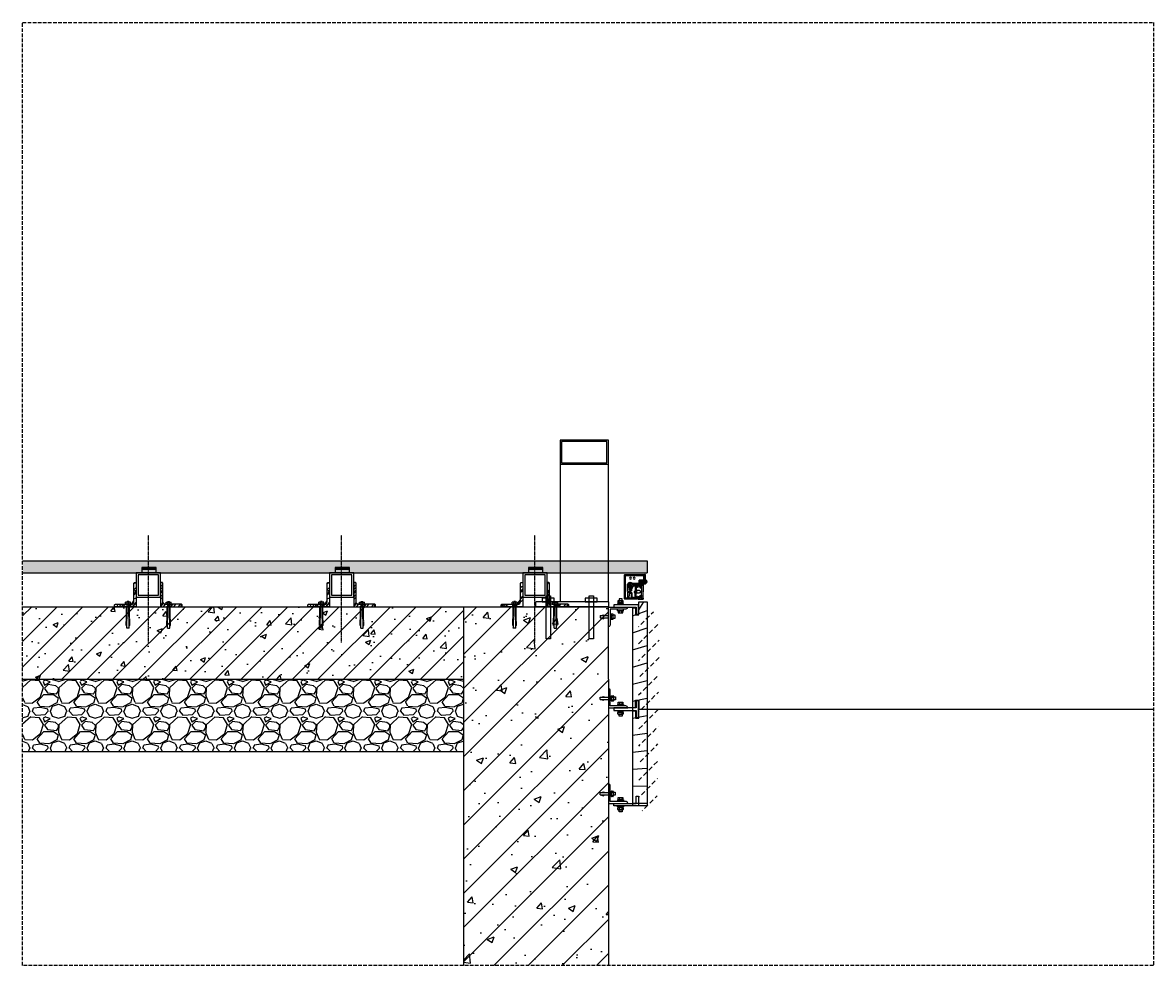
# Model space of a CAD drawing. Extents: x -1831 to 48883, y -18226 to 10907.
# Drawn here: x 2561 to 4901, y -10767 to -8815 of the extents above; entities that cross this region are included whole.
import ezdxf

# ---------------------------------------------------------------- set-up
doc = ezdxf.new("R2010")
doc.units = 0
doc.header["$LTSCALE"] = 10
doc.header["$MEASUREMENT"] = 0
for name, pattern in [('ACAD_ISO04W100', [30, 24, -3, 0, -3]), ('DASH', [0.35, 0.25, -0.1]), ('DOTE', [2.42, 2, -0.2, 0.02, -0.2])]:
    doc.linetypes.add(name, pattern=pattern)
for name, color, linetype in [('0-1', 1, 'Continuous'), ('0-4', 4, 'Continuous'), ('0-5-中线', 5, 'DOTE'), ('0-8', 8, 'Continuous'), ('00-设施', 6, 'Continuous'), ('con', 2, 'Continuous'), ('HJ(XT)-配景(其它)', 8, 'Continuous'), ('灯具', 7, 'Continuous')]:
    doc.layers.add(name, color=color, linetype=linetype)
doc.layers.add('电缆', color=7, linetype='Continuous', lineweight=25)
doc.styles.add('dim_font', font='ISOCP', dxfattribs={"width": 0.8, "bigfont": 'HZTXT'})
pattern_1 = [(45, (-194495436.194, 130472845.021), (-10.7763073453, 10.7763073453), []), (45, (-194495432.602, 130472845.021), (-10.7763073453, 10.7763073453), []), (45, (-194495429.01, 130472845.021), (-10.7763073453, 10.7763073453), []), (45, (-194495425.418, 130472845.021), (-10.7763073453, 10.7763073453), [])]

# ---------------------------------------------------------------- blocks, each defined once
blk = doc.blocks.new('A$C0A9333B6')
at = {"layer": 'HJ(XT)-配景(其它)', "color": 1, "linetype": 'DASH'}
for p, q in [((-4.5, 3), (-10.5, 3)), ((-10.5, 3), (-10.5, -13)), ((-4.5, 3), (-4.5, -13)), ((-4.4, 4.6), (-4.4, -14.4)), ((-4, 4.6), (-4.4, 4.6)), ((-4, -14.4), (-4, 4.6)), ((64.2, 0.9), (34.2, 0)), ((64.2, 0.9), (64.2, -1.1)), ((34.2, -2), (-12.5, -2)), ((-12.5, -2), (-12.5, -8)), ((34.2, -8), (-12.5, -8)), ((-4.5, -13), (-10.5, -13)), ((-4.4, -14.4), (-4, -14.4)), ((34.2, 0), (2.5, 0)), ((2.5, 0), (2.5, -10)), ((34, -10), (2.5, -10)), ((64.2, -11), (34.2, -10)), ((73.1, -0.9), (34.4, -2)), ((73.1, -9.2), (34.4, -8)), ((64.2, -9), (64.2, -11)), ((73.1, -0.9), (73.1, -9.2))]:
    blk.add_line(p, q, dxfattribs=at)
for points in [[(-12.4, -1.9), (-11.7, -8.2, 10.803562)], [(-11.7, -1.9), (-11, -8.2, 10.803562)], [(-10.9, -1.8), (-10.5, -5.9, 10.803562)]]:
    blk.add_lwpolyline(points, format="xyb", dxfattribs=at)
at = {"layer": 'HJ(XT)-配景(其它)', "color": 1, "style": 'dim_font', "width": 0.8, "flags": 9}
for tag in ['YSIZE', 'XSIZE']:
    blk.add_attdef(tag, (-4.5, -5.7), '', height=0.5, rotation=270, dxfattribs=at)
blk = doc.blocks.new('ls')
for p, q in [((-2.8, 0), (-2.8, -1.2)), ((2.8, 0), (-2.8, 0)), ((1.5, 6.5), (-1.5, 6)), ((1.5, 6.4), (-1.5, 5.9)), ((-1.1, 6.2), (-1.5, 6)), ((-1.5, 6), (-1.5, 5.9)), ((-1.5, 5.9), (-1.1, 5.7)), ((1.5, 5.5), (-1.5, 5)), ((1.5, 5.4), (-1.5, 5)), ((-1.1, 5.2), (-1.5, 5)), ((-1.5, 5), (-1.1, 4.7)), ((-1.5, 5), (-1.5, 5)), ((1.5, 4.5), (-1.5, 4.1)), ((1.5, 4.5), (-1.5, 4)), ((-1.1, 4.3), (-1.5, 4.1)), ((-1.5, 4.1), (-1.5, 4)), ((-1.5, 4), (-1.1, 3.8)), ((1.5, 3.6), (-1.5, 3.1)), ((1.5, 3.5), (-1.5, 3)), ((-1.1, 3.3), (-1.5, 3.1)), ((-1.5, 3.1), (-1.5, 3)), ((-1.5, 3), (-1.1, 2.8)), ((1.5, 2.6), (-1.5, 2.1)), ((1.5, 2.5), (-1.5, 2)), ((-1.1, 2.3), (-1.5, 2.1)), ((-1.5, 2.1), (-1.5, 2)), ((-1.5, 2), (-1.1, 1.8)), ((1.5, 1.6), (-1.5, 1.1)), ((1.5, 1.6), (-1.5, 1.1)), ((-1.1, 1.4), (-1.5, 1.1)), ((-1.5, 1.1), (-1.1, 0.8)), ((-1.5, 1.1), (-1.5, 1.1)), ((1.2, 7.4), (-1.4, 6.9)), ((1.2, 7.4), (-1.4, 7)), ((-0.8, 7.2), (-1.4, 7)), ((-1.4, 7), (-1.4, 6.9)), ((-1.4, 6.9), (-1, 6.7)), ((1.1, 6.7), (-1.1, 6.2)), ((-1, 6.7), (-1.1, 6.2)), ((-1.1, 5.7), (1.1, 6.2)), ((1.1, 5.7), (-1.1, 5.2)), ((-1.1, 5.7), (-1.1, 5.2)), ((-1.1, 4.7), (1.1, 5.2)), ((1.1, 4.8), (-1.1, 4.3)), ((-1.1, 4.7), (-1.1, 4.3)), ((-1.1, 3.8), (1.1, 4.2)), ((1.1, 3.8), (-1.1, 3.3)), ((-1.1, 3.8), (-1.1, 3.3)), ((-1.1, 2.8), (1.1, 3.3)), ((1.1, 2.8), (-1.1, 2.3)), ((-1.1, 2.8), (-1.1, 2.3)), ((-1.1, 1.8), (1.1, 2.3)), ((1.1, 1.9), (-1.1, 1.4)), ((-1.1, 1.8), (-1.1, 1.4)), ((-1.1, 0.8), (1.1, 1.3)), ((-1.1, 0.8), (-1.1, 0)), ((-1, 6.7), (0.8, 7.2)), ((0.7, 8.4), (-0.9, 7.9)), ((0.7, 8.3), (-0.9, 7.9)), ((-0.4, 8.2), (-0.9, 7.9)), ((-0.9, 7.9), (-0.6, 7.7)), ((-0.9, 7.9), (-0.9, 7.9)), ((0.8, 7.7), (-0.8, 7.2)), ((-0.6, 7.7), (-0.8, 7.2)), ((-0.6, 7.7), (0.3, 8.1)), ((0, 9), (-0.4, 8.2)), ((0.2, 8.6), (-0.4, 8.2)), ((0, 9), (0.2, 8.6)), ((1.1, 0.9), (0, 0.4)), ((1.5, 0.7), (0, 0.4)), ((1.5, 0.6), (0, 0.3)), ((0, 0.3), (1.1, 0.4)), ((0, 0.4), (0, 0.3)), ((0.7, 8.4), (0.2, 8.6)), ((0.3, 8.1), (0.7, 8.3)), ((0.4, 8.2), (0.6, 7.6)), ((0.7, 8.3), (0.7, 8.4)), ((1.2, 7.4), (0.8, 7.7)), ((0.8, 7.2), (1.2, 7.4)), ((0.8, 7.2), (1.1, 6.7)), ((1.5, 6.5), (1.1, 6.7)), ((1.1, 6.2), (1.5, 6.4)), ((1.1, 6.2), (1.1, 5.7)), ((1.5, 5.5), (1.1, 5.7)), ((1.1, 5.2), (1.5, 5.4)), ((1.1, 5.2), (1.1, 4.8)), ((1.5, 4.5), (1.1, 4.8)), ((1.1, 4.2), (1.5, 4.5)), ((1.1, 4.2), (1.1, 3.8)), ((1.5, 3.6), (1.1, 3.8)), ((1.1, 3.3), (1.5, 3.5)), ((1.1, 3.3), (1.1, 2.8)), ((1.5, 2.6), (1.1, 2.8)), ((1.1, 2.3), (1.5, 2.5)), ((1.1, 2.3), (1.1, 1.9)), ((1.5, 1.6), (1.1, 1.9)), ((1.1, 1.3), (1.5, 1.6)), ((1.1, 1.3), (1.1, 0.9)), ((1.5, 0.7), (1.1, 0.9)), ((1.1, 0.4), (1.5, 0.6)), ((1.1, 0.4), (1.1, 0)), ((1.2, 7.4), (1.2, 7.4)), ((1.5, 6.4), (1.5, 6.5)), ((1.5, 5.4), (1.5, 5.5)), ((1.5, 4.5), (1.5, 4.5)), ((1.5, 3.5), (1.5, 3.6)), ((1.5, 2.5), (1.5, 2.6)), ((1.5, 1.6), (1.5, 1.6)), ((1.5, 0.6), (1.5, 0.7)), ((2.8, -1.2), (2.8, 0)), ((-0.3, -0.8), (0.3, -0.8)), ((-0.3, -2.1), (-0.3, -0.8)), ((0.3, -0.8), (0.3, -2.1))]:
    blk.add_line(p, q)
for start, end in [(232.0201, 266.7368), (273.2632, 307.9799)]:
    blk.add_arc((0, 2.4), 4.5, start, end)
blk = doc.blocks.new('线条灯')
at = {"color": 2, "lineweight": 9}
blk.add_line((24.2, 37.4), (24.2, 31.6), dxfattribs=at)
at = {"layer": 'con', "color": 2}
for centre in [(13, 6.2), (20.5, 6.2)]:
    blk.add_circle(centre, 1.96, dxfattribs=at)
at = {"layer": '灯具', "color": 3, "linetype": 'Continuous', "lineweight": -3, "ltscale": 20}
for p, q in [((0, 0), (0, 48.5)), ((16.7, 49.5), (1, 49.5)), ((1.5, 1.5), (1.5, 47)), ((16.7, 48), (2.5, 48)), ((2.5, 0.5), (23.3, 0.5)), ((23.3, 0.5), (23.8, 0)), ((23.8, 0), (24.3, 0.5)), ((24.3, 0.5), (39.5, 0.5)), ((30.5, 16.5), (30.5, 10.9)), ((41.5, 17), (31, 17)), ((39.5, 10.4), (31, 10.4)), ((32, 15), (32, 12.4)), ((41.5, 15.5), (32.4, 15.5)), ((41.5, 11.9), (32.4, 11.9)), ((40.5, 9.4), (40.5, 1.5)), ((42, 16.5), (42, 16)), ((42, 11.4), (42, 0)), ((1, -1), (41, -1))]:
    blk.add_line(p, q, dxfattribs=at)
at = {"layer": '灯具', "linetype": 'Continuous', "lineweight": -3, "ltscale": 20}
for p, q in [((6.7, 35.6), (6.7, 47)), ((7.2, 47.5), (10, 47.5)), ((10.3, 46.3), (10.3, 47.2)), ((13.9, 46.3), (13.9, 47.2)), ((14.2, 47.5), (16.7, 47.5)), ((17.2, 48.5), (17.2, 49)), ((17.2, 49), (17.2, 48)), ((26.3, 49.5), (17.7, 49.5)), ((19.1, 47.7), (19.1, 46)), ((20.9, 48), (19.4, 48)), ((21.2, 47.7), (21.2, 46.3)), ((22.6, 47.7), (22.6, 46.3)), ((22.6, 47.7), (22.6, 47.7)), ((23, 48), (24.4, 48)), ((24.7, 46.5), (24.7, 47.7)), ((26.8, 47.6), (26.8, 49)), ((28.1, 47.6), (28.1, 49)), ((28.6, 49.5), (39.1, 49.5)), ((30.3, 46.5), (30.3, 47.7)), ((30.6, 48), (32, 48)), ((32.3, 47.7), (32.3, 42.8)), ((33.7, 47.7), (33.7, 44.3)), ((34.1, 48), (39.1, 48)), ((39.4, 49.2), (39.4, 48.3)), ((6.7, 33.4), (6.7, 22)), ((8.6, 35.1), (7.2, 35.1)), ((8.6, 33.9), (7.2, 33.9)), ((9.2, 43.3), (9.2, 45.7)), ((9.2, 25.7), (9.2, 23.3)), ((10, 46), (9.5, 46)), ((10, 43), (9.5, 43)), ((10, 26), (9.5, 26)), ((10.3, 38.7), (10.3, 42.7)), ((10.3, 30.3), (10.3, 26.3)), ((12.9, 37.8), (11.3, 37.8)), ((12.9, 31.3), (11.3, 31.3)), ((12.4, 35.3), (12.4, 33.7)), ((13.4, 36.3), (15.1, 36.3)), ((13.4, 32.7), (15.1, 32.7)), ((13.9, 38.7), (13.9, 42.7)), ((13.9, 30.3), (13.9, 26.3)), ((14.7, 46), (14.2, 46)), ((14.7, 43), (14.2, 43)), ((14.7, 26), (14.2, 26)), ((15, 45.7), (15, 43.3)), ((15, 23.3), (15, 25.7)), ((15.4, 36.6), (15.4, 41)), ((15.4, 32.4), (15.4, 28)), ((16.2, 41.5), (15.9, 41.5)), ((16.2, 27.5), (15.9, 27.5)), ((16.5, 45.4), (16.5, 41.8)), ((16.5, 23.6), (16.5, 27.2)), ((16.8, 45.7), (18.9, 45.7)), ((21.5, 46), (22.4, 46)), ((32.3, 21.3), (32.3, 26.2)), ((32.6, 42.5), (35.3, 42.5)), ((32.6, 26.5), (35.3, 26.5)), ((33.7, 21.3), (33.7, 24.7)), ((34.1, 44), (35.3, 44)), ((34.1, 25), (35.3, 25)), ((35.3, 42.5), (35.3, 44)), ((35.3, 26.5), (35.3, 25)), ((7.2, 21.5), (10, 21.5)), ((10, 23), (9.5, 23)), ((10.3, 22.7), (10.3, 21.8)), ((13.9, 22.7), (13.9, 21.8)), ((14.7, 23), (14.2, 23)), ((14.2, 21.5), (16.7, 21.5)), ((16.8, 23.3), (18.9, 23.3)), ((17.2, 20), (17.2, 21)), ((26.3, 19.5), (17.7, 19.5)), ((19.1, 21.3), (19.1, 23)), ((20.9, 21), (19.4, 21)), ((21.2, 21.3), (21.2, 22.7)), ((21.5, 23), (22.4, 23)), ((22.6, 21.3), (22.6, 22.7)), ((22.6, 21.3), (22.6, 21.3)), ((23, 21), (24.4, 21)), ((24.7, 22.5), (24.7, 21.3)), ((26.8, 21.4), (26.8, 20)), ((28.1, 21.4), (28.1, 20)), ((28.6, 19.5), (39, 19.5)), ((30.3, 22.5), (30.3, 21.3)), ((30.6, 21), (32, 21)), ((34.1, 21), (39.3, 21)), ((39.3, 19.8), (39.3, 21))]:
    blk.add_line(p, q, dxfattribs=at)
at = {"layer": '灯具', "color": 2, "linetype": 'Continuous', "lineweight": -3, "ltscale": 20}
for p, q in [((24.2, 47.7), (22.6, 47.7)), ((20.7, 35.8), (24.2, 35.8)), ((20.7, 35.3), (20.7, 35.8)), ((20.7, 35.3), (22.6, 35.3)), ((20.7, 33.2), (20.7, 33.7)), ((20.7, 33.2), (22.6, 33.2)), ((20.8, 35.3), (24.2, 35.3)), ((20.8, 33.7), (24.2, 33.7)), ((20.8, 33.2), (24.2, 33.2)), ((25.3, 37.4), (24.2, 37.4)), ((25.3, 31.6), (24.2, 31.6)), ((25.3, 31.6), (25.3, 37.4)), ((25.3, 37), (31.1, 37)), ((31.1, 32), (25.3, 32)), ((24.2, 21.3), (22.6, 21.3))]:
    blk.add_line(p, q, dxfattribs=at)
at = {"layer": '灯具', "color": 2}
for p, q in [((22.6, 47.7), (22.6, 34.5)), ((24.2, 47.7), (24.2, 34.5)), ((22.6, 21.3), (22.6, 34.5)), ((24.2, 21.3), (24.2, 34.5))]:
    blk.add_line(p, q, dxfattribs=at)
at = {"layer": '灯具', "color": 5, "linetype": 'Continuous', "lineweight": -3, "ltscale": 20}
for p, q in [((39.3, 48), (35.3, 48)), ((35.3, 48), (35.3, 34.5)), ((39.3, 48), (39.3, 34.5)), ((35.3, 21), (35.3, 34.5)), ((39.3, 21), (39.3, 34.5)), ((39.3, 21), (35.3, 21))]:
    blk.add_line(p, q, dxfattribs=at)
at = {"layer": '灯具', "color": 4, "linetype": 'Continuous', "lineweight": -3, "ltscale": 20}
for p, q in [((6.7, 20.5), (6.7, 18.5)), ((7.7, 21), (7.2, 21)), ((41.2, 17.5), (7.7, 17.5)), ((8.2, 20.5), (8.2, 20)), ((42.7, 19), (9.2, 19)), ((42.2, 16.5), (42.2, -0.5)), ((43.7, 18), (43.7, -0.5)), ((43.2, -1), (42.7, -1))]:
    blk.add_line(p, q, dxfattribs=at)
at = {"layer": '灯具', "color": 3, "linetype": 'Continuous', "lineweight": -3, "ltscale": 20}
for centre, radius, start, end in [((1, 48.5), 1, 90, 180), ((2.5, 47), 1, 90, 180), ((16.7, 49), 0.5, 360, 90), ((16.7, 48.5), 0.5, 270, 360), ((1, 0), 1, 180, 270), ((2.5, 1.5), 1, 180, 270), ((31, 16.5), 0.5, 90, 180), ((31, 10.9), 0.5, 180, 270), ((32.4, 15), 0.5, 90, 180), ((32.4, 12.4), 0.5, 180, 270), ((39.5, 9.4), 1, 360, 90), ((39.5, 1.5), 1, 270, 360), ((41.5, 16.5), 0.5, 360, 90), ((41.5, 16), 0.5, 270, 360), ((41.5, 11.4), 0.5, 360, 90), ((41, 0), 1, 270, 360)]:
    blk.add_arc(centre, radius, start, end, dxfattribs=at)
at = {"layer": '灯具', "linetype": 'Continuous', "lineweight": -3, "ltscale": 20}
for centre, radius, start, end in [((7.2, 47), 0.5, 90, 180), ((10, 47.2), 0.3, 0, 90), ((14.2, 47.2), 0.3, 90, 180), ((16.7, 48), 0.5, 270, 0), ((17.7, 49), 0.5, 90, 180), ((19.4, 47.7), 0.3, 90, 180), ((20.9, 47.7), 0.3, 0, 90), ((23, 47.7), 0.3, 90, 180), ((24.4, 47.7), 0.3, 0, 90), ((27.5, 46.5), 1.3, 120, 60), ((26.3, 49), 0.5, 0, 90), ((28.6, 49), 0.5, 90, 180), ((30.6, 47.7), 0.3, 90, 180), ((32, 47.7), 0.3, 0, 90), ((34.1, 47.7), 0.3, 90, 180), ((39.1, 49.2), 0.3, 0, 90), ((39.1, 48.3), 0.3, 270, 0), ((7.2, 35.6), 0.5, 180, 270), ((7.2, 33.4), 0.5, 90, 180), ((9.7, 34.5), 1.3, 360, 150), ((9.7, 34.5), 1.3, 210, 0), ((9.5, 45.7), 0.3, 90, 180), ((9.5, 43.3), 0.3, 180, 270), ((9.5, 25.7), 0.3, 90, 180), ((10, 46.3), 0.3, 270, 0), ((10, 42.7), 0.3, 0, 90), ((10, 26.3), 0.3, 270, 0), ((11.3, 38.7), 1, 180, 270), ((11.3, 30.3), 1, 90, 180), ((13.4, 35.3), 1, 90, 180), ((13.4, 33.7), 1, 180, 270), ((12.9, 38.7), 1, 270, 360), ((12.9, 30.3), 1, 0, 90), ((14.2, 46.3), 0.3, 180, 270), ((14.2, 42.7), 0.3, 90, 180), ((14.2, 26.3), 0.3, 180, 270), ((14.7, 45.7), 0.3, 0, 90), ((14.7, 43.3), 0.3, 270, 0), ((14.7, 25.7), 0.3, 360, 90), ((15.1, 36.6), 0.3, 270, 0), ((15.1, 32.4), 0.3, 360, 90), ((15.9, 41), 0.5, 90, 180), ((15.9, 28), 0.5, 180, 270), ((16.2, 41.8), 0.3, 270, 0), ((16.2, 27.2), 0.3, 360, 90), ((16.8, 45.4), 0.3, 90, 180), ((16.8, 23.6), 0.3, 180, 270), ((18.9, 46), 0.3, 270, 0), ((21.5, 46.3), 0.3, 180, 270), ((22.4, 46.3), 0.3, 270, 0), ((27.5, 46.5), 2.8, 180, 0), ((27.5, 22.5), 2.8, 0, 180), ((27.5, 22.5), 1.3, 300, 240), ((32.6, 42.8), 0.3, 180, 270), ((32.6, 26.2), 0.3, 90, 180), ((34.1, 44.3), 0.3, 180, 270), ((34.1, 24.7), 0.3, 90, 180), ((7.2, 22), 0.5, 180, 270), ((9.5, 23.3), 0.3, 180, 270), ((10, 22.7), 0.3, 360, 90), ((10, 21.8), 0.3, 270, 360), ((14.2, 22.7), 0.3, 90, 180), ((14.2, 21.8), 0.3, 180, 270), ((14.7, 23.3), 0.3, 270, 360), ((16.7, 21), 0.5, 0, 90), ((17.7, 20), 0.5, 180, 270), ((18.9, 23), 0.3, 0, 90), ((19.4, 21.3), 0.3, 180, 270), ((20.9, 21.3), 0.3, 270, 360), ((21.5, 22.7), 0.3, 90, 180), ((22.4, 22.7), 0.3, 360, 90), ((23, 21.3), 0.3, 180, 270), ((24.4, 21.3), 0.3, 270, 360), ((26.3, 20), 0.5, 270, 0), ((28.6, 20), 0.5, 180, 270), ((30.6, 21.3), 0.3, 180, 270), ((32, 21.3), 0.3, 270, 0), ((34.1, 21.3), 0.3, 180, 270), ((39, 19.8), 0.3, 270, 0)]:
    blk.add_arc(centre, radius, start, end, dxfattribs=at)
at = {"layer": '灯具', "color": 2, "linetype": 'Continuous', "lineweight": -3, "ltscale": 20}
blk.add_arc((31.1, 34.5), 2.5, 270, 90, dxfattribs=at)
at = {"layer": '灯具', "color": 4, "linetype": 'Continuous', "lineweight": -3, "ltscale": 20}
for centre, radius, start, end in [((7.2, 20.5), 0.5, 90, 180), ((7.7, 18.5), 1, 180, 270), ((7.7, 20.5), 0.5, 0, 90), ((9.2, 20), 1, 180, 270), ((41.2, 16.5), 1, 360, 90), ((42.7, 18), 1, 360, 90), ((42.7, -0.5), 0.5, 180, 270), ((43.2, -0.5), 0.5, 270, 360)]:
    blk.add_arc(centre, radius, start, end, dxfattribs=at)
at = {"layer": '电缆', "color": 0, "linetype": 'ACAD_ISO04W100', "lineweight": 50}
for p, xscale, yscale, zscale, rotation in [((12.1, 17.5), 1.336800000012713, 1.336800000012713, 1.336800000012713, 359.9635796655531), ((43.7, 13.7), 1.336800000021813, 1.336800000021813, 1.336800000021813, 89.96357966524147)]:
    blk.add_blockref('ls', p, dxfattribs=dict(at, xscale=xscale, yscale=yscale, zscale=zscale, rotation=rotation))

msp = doc.modelspace()

# ---------------------------------------------------------------- hatches: boundary and pattern name
h = msp.add_hatch()
h.set_pattern_fill('GRAVEL', color=8, scale=10)
h.set_pattern_definition([(228.0128, (-434.379, -10088.576), (-609.600518, -685.800843), [10.2516, -1014.915]), (184.9697, (-441.237, -10096.1958), (914.4014792, 76.1994623), [17.5922, -1741.62]), (132.5104, (-458.763, -10097.72), (761.9994455, -838.200819), [12.4045, -1228.041]), (267.2737, (-488.481, -10116.7698), (76.199669, 1523.9995096), [16.0202, -1585.992]), (292.8337, (-489.243, -10132.772), (-381.0010817, 914.40052), [15.709, -1555.194]), (357.2737, (-483.147, -10147.2498), (-1523.9995096, 76.199669), [16.0202, -1585.992]), (37.6942, (-467.145, -10148.0118), (-990.6006258, -761.9993207), [21.1858, -2097.393]), (72.2553, (-450.381, -10135.0578), (533.401067, 1676.4004862), [20.0016, -1980.159]), (121.4296, (-444.285, -10116.0078), (-609.600157, 990.5988348), [16.0744, -1591.365]), (175.2364, (-452.667, -10102.292), (838.199342, -76.199285), [18.3514, -899.217]), (222.3974, (-470.955, -10100.7678), (-914.4000275, -838.1989095), [23.7323, -2349.504]), (138.8141, (-413.043, -10117.532), (-533.39966, 457.199297), [8.1001, -801.918]), (171.4692, (-419.139, -10112.198), (990.598488, -152.400384), [15.4105, -1525.638]), (225, (-434.38, -10109.91), (-1e-14, -76.19995), [10.7763, -96.9867]), (203.1986, (-439.713, -10100.768), (381.001285, 152.400668), [5.8032, -574.518]), (291.8014, (-445.047, -10103.054), (-76.200053, 228.600147), [8.207, -402.144]), (30.9638, (-441.999, -10110.674), (228.59976, 152.40012), [13.3296, -430.989]), (161.5651, (-430.57, -10103.816), (152.40007, -76.19989), [9.6386, -231.327]), (16.3895, (-489.243, -10103.054), (762.0004204, 228.5995245), [13.5026, -1336.764]), (70.3462, (-476.289, -10099.244), (-304.7991507, -838.1988147), [11.328, -1121.466]), (293.1986, (-430.569, -10088.576), (-152.400668, 381.001285), [11.6064, -568.716]), (343.6105, (-425.997, -10099.244), (-762.0004204, 228.5995245), [13.5026, -1336.764]), (339.444, (-489.243, -10150.298), (-381.000473, 152.399815), [13.021, -638.031]), (294.7751, (-477.051, -10154.87), (-380.999112, 838.199611), [10.9102, -1080.108]), (66.8014, (-429.807, -10164.776), (152.400668, 381.001285), [11.6064, -568.716]), (17.354, (-425.235, -10154.108), (-990.6000535, -304.7995403), [12.7735, -1264.572]), (69.444, (-467.145, -10164.776), (-152.399815, -381.000473), [6.5105, -644.544]), (101.3099, (-434.379, -10164.776), (-76.199624, 304.799024), [3.8854, -384.66]), (165.9638, (-435.141, -10160.966), (228.60016, -76.19987), [15.709, -298.4715]), (186.009, (-450.381, -10157.156), (761.9988763, 76.199822), [14.558, -1441.242]), (303.6901, (-441.999, -10117.532), (-76.20003, 152.39985), [10.9897, -263.7534]), (353.1572, (-435.903, -10126.6758), (1295.4005357, -152.4006825), [19.1867, -1899.48]), (60.9454, (-416.853, -10128.962), (-304.799291, -533.398728), [7.8452, -776.682]), (90, (-413.04, -10122.104), (-76.2, 76.2), [4.572, -71.628]), (120.2564, (-451.905, -10154.87), (304.799354, -533.399731), [10.586, -1048.017]), (48.0128, (-457.239, -10145.726), (609.600518, 685.800843), [20.5033, -1004.664]), (0, (-443.52, -10130.486), (76.2, 76.2), [19.812, -56.388]), (325.3048, (-423.711, -10130.486), (-761.99868, 533.400051), [12.0483, -1192.779]), (254.0546, (-413.805, -10137.344), (-76.200194, -304.800726), [11.0949, -543.651]), (207.646, (-416.853, -10148.0118), (-1447.7994915, -762.0004792), [18.0644, -1788.375]), (175.4261, (-432.855, -10156.3938), (-990.6002281, 76.1996313), [19.1109, -1891.974]), (175.4261, (-432.855, -10156.3938), (-990.6002281, 76.1996313), [19.1109, -1891.974])])
h.paths.add_polyline_path([(2561.1, -10174.3), (2561.1, -10324.3), (3473.3, -10324.3), (3473.3, -10174.3)])
at = {"layer": '0-1'}
h = msp.add_hatch(dxfattribs=at)
h.set_pattern_fill('ANSI34', color=256, scale=0.8, style=0)
h.set_pattern_definition([(45, (-194496403.194, 130472845.021), (-10.7763073453, 10.7763073453), []), (45, (-194496399.602, 130472845.021), (-10.7763073453, 10.7763073453), []), (45, (-194496396.01, 130472845.021), (-10.7763073453, 10.7763073453), []), (45, (-194496392.418, 130472845.021), (-10.7763073453, 10.7763073453), [])])
edge = h.paths.add_edge_path()
edge.add_line((2796.3, -9974.3), (2796.3, -10024.3))
edge.add_line((2796.3, -10024.3), (2751.3, -10024.3))
edge.add_line((2751.3, -10024.3), (2751.3, -10020.9))
edge.add_arc((2753, -10020.9), 1.65, 90, 180, ccw=False)
edge.add_line((2753, -10019.3), (2786.3, -10019.3))
edge.add_arc((2786.3, -10014.3), 5, 270, 360)
edge.add_line((2791.3, -10014.3), (2791.3, -9975.9))
edge.add_arc((2793, -9975.9), 1.65, 90, 180, ccw=False)
edge.add_line((2793, -9974.3), (2796.3, -9974.3))
h = msp.add_hatch(dxfattribs=at)
h.set_pattern_fill('ANSI34', color=256, scale=0.8, style=0)
h.set_pattern_definition([(45, (-194496406.087, 130472845.021), (-10.7763073453, 10.7763073453), []), (45, (-194496402.495, 130472845.021), (-10.7763073453, 10.7763073453), []), (45, (-194496398.903, 130472845.021), (-10.7763073453, 10.7763073453), []), (45, (-194496395.311, 130472845.021), (-10.7763073453, 10.7763073453), [])])
edge = h.paths.add_edge_path()
edge.add_line((2846.3, -9974.3), (2846.3, -10024.3))
edge.add_line((2846.3, -10024.3), (2891.3, -10024.3))
edge.add_line((2891.3, -10024.3), (2891.3, -10020.9))
edge.add_arc((2889.7, -10020.9), 1.65, 360, 450)
edge.add_line((2889.7, -10019.3), (2856.3, -10019.3))
edge.add_arc((2856.3, -10014.3), 5, 180, 270, ccw=False)
edge.add_line((2851.3, -10014.3), (2851.3, -9975.9))
edge.add_arc((2849.7, -9975.9), 1.65, 0, 90)
edge.add_line((2849.7, -9974.3), (2846.3, -9974.3))
h = msp.add_hatch(dxfattribs=at)
h.set_pattern_fill('ANSI34', color=256, scale=0.8, style=0)
h.set_pattern_definition([(45, (-194496003.194, 130472845.021), (-10.7763073453, 10.7763073453), []), (45, (-194495999.602, 130472845.021), (-10.7763073453, 10.7763073453), []), (45, (-194495996.01, 130472845.021), (-10.7763073453, 10.7763073453), []), (45, (-194495992.418, 130472845.021), (-10.7763073453, 10.7763073453), [])])
edge = h.paths.add_edge_path()
edge.add_line((3196.3, -9974.3), (3196.3, -10024.3))
edge.add_line((3196.3, -10024.3), (3151.3, -10024.3))
edge.add_line((3151.3, -10024.3), (3151.3, -10020.9))
edge.add_arc((3153, -10020.9), 1.65, 90, 180, ccw=False)
edge.add_line((3153, -10019.3), (3186.3, -10019.3))
edge.add_arc((3186.3, -10014.3), 5, 270, 360)
edge.add_line((3191.3, -10014.3), (3191.3, -9975.9))
edge.add_arc((3193, -9975.9), 1.65, 90, 180, ccw=False)
edge.add_line((3193, -9974.3), (3196.3, -9974.3))
h = msp.add_hatch(dxfattribs=at)
h.set_pattern_fill('ANSI34', color=256, scale=0.8, style=0)
h.set_pattern_definition([(45, (-194496006.087, 130472845.021), (-10.7763073453, 10.7763073453), []), (45, (-194496002.495, 130472845.021), (-10.7763073453, 10.7763073453), []), (45, (-194495998.903, 130472845.021), (-10.7763073453, 10.7763073453), []), (45, (-194495995.311, 130472845.021), (-10.7763073453, 10.7763073453), [])])
edge = h.paths.add_edge_path()
edge.add_line((3246.3, -9974.3), (3246.3, -10024.3))
edge.add_line((3246.3, -10024.3), (3291.3, -10024.3))
edge.add_line((3291.3, -10024.3), (3291.3, -10020.9))
edge.add_arc((3289.7, -10020.9), 1.65, 360, 450)
edge.add_line((3289.7, -10019.3), (3256.3, -10019.3))
edge.add_arc((3256.3, -10014.3), 5, 180, 270, ccw=False)
edge.add_line((3251.3, -10014.3), (3251.3, -9975.9))
edge.add_arc((3249.7, -9975.9), 1.65, 0, 90)
edge.add_line((3249.7, -9974.3), (3246.3, -9974.3))
h = msp.add_hatch(dxfattribs=at)
h.set_pattern_fill('ANSI34', color=256, scale=0.8, style=0)
h.set_pattern_definition(pattern_1)
edge = h.paths.add_edge_path()
edge.add_line((3596.3, -9974.3), (3596.3, -10024.3))
edge.add_line((3596.3, -10024.3), (3551.3, -10024.3))
edge.add_line((3551.3, -10024.3), (3551.3, -10020.9))
edge.add_arc((3553, -10020.9), 1.65, 90, 180, ccw=False)
edge.add_line((3553, -10019.3), (3586.3, -10019.3))
edge.add_arc((3586.3, -10014.3), 5, 270, 360)
edge.add_line((3591.3, -10014.3), (3591.3, -9975.9))
edge.add_arc((3593, -9975.9), 1.65, 90, 180, ccw=False)
edge.add_line((3593, -9974.3), (3596.3, -9974.3))
h = msp.add_hatch(dxfattribs=at)
h.set_pattern_fill('ANSI34', color=256, scale=0.8, style=0)
h.set_pattern_definition(pattern_1)
edge = h.paths.add_edge_path()
edge.add_line((3646.3, -9974.3), (3646.3, -10024.3))
edge.add_line((3646.3, -10024.3), (3691.3, -10024.3))
edge.add_line((3691.3, -10024.3), (3691.3, -10020.9))
edge.add_arc((3689.7, -10020.9), 1.65, 0, 90)
edge.add_line((3689.7, -10019.3), (3656.3, -10019.3))
edge.add_arc((3656.3, -10014.3), 5, 180, 270, ccw=False)
edge.add_line((3651.3, -10014.3), (3651.3, -9975.9))
edge.add_arc((3649.7, -9975.9), 1.65, 0, 90)
edge.add_line((3649.7, -9974.3), (3646.3, -9974.3))
at = {"layer": '0-8'}
h = msp.add_hatch(dxfattribs=at)
h.set_pattern_fill('木纹02', color=256, scale=15)
h.set_pattern_definition([(0, (-17499.483, -34893.16), (0, 60), [12, -18, 6, -24]), (0, (-17457.483, -34891.66), (0, 60), [12, -48]), (0, (-17463.483, -34888.66), (0, 60), [6, -54]), (0, (-17496.483, -34887.16), (0, 60), [3, -42, 3, -12]), (0, (-17475.483, -34884.16), (0, 60), [12, -18, 3, -27]), (0, (-17490.483, -34882.66), (0, 60), [9, -51]), (0, (-17475.483, -34881.16), (0, 60), [18, -42]), (0, (-17493.483, -34879.66), (0, 60), [12, -48]), (0, (-17469.483, -34878.16), (0, 60), [30, -30]), (0, (-17487.483, -34875.16), (0, 60), [6, -18, 12, -24]), (0, (-17445.483, -34873.66), (0, 60), [12, -48]), (0, (-17457.483, -34872.16), (0, 60), [6, -54]), (0, (-17469.483, -34870.66), (0, 60), [6, -54]), (0, (-17499.483, -34869.16), (0, 60), [12, -48]), (0, (-17469.483, -34867.66), (0, 60), [12, -48]), (0, (-17469.483, -34864.66), (0, 60), [12, -12, 12, -24]), (0, (-17481.483, -34861.66), (0, 60), [6, -30, 12, -12]), (0, (-17469.483, -34860.16), (0, 60), [18, -42]), (0, (-17469.483, -34857.16), (0, 60), [12, -48]), (0, (-17493.483, -34855.66), (0, 60), [18, -24, 6, -12]), (0, (-17493.483, -34852.66), (0, 60), [30, -30]), (0, (-17457.483, -34851.16), (0, 60), [6, -54]), (0, (-17475.483, -34849.66), (0, 60), [12, -48]), (0, (-17487.483, -34848.16), (0, 60), [6, -24, 6, -24]), (0, (-17493.483, -34846.66), (0, 60), [6, -18, 12, -24]), (0, (-17481.483, -34845.16), (0, 60), [6, -30, 6, -18]), (0, (-17469.483, -34843.66), (0, 60), [18, -42]), (0, (-17493.483, -34840.66), (0, 60), [12, -48]), (0, (-17463.483, -34839.16), (0, 60), [6, -54]), (0, (-17451.483, -34837.66), (0, 60), [6, -54]), (14.036243, (-17457.483, -34888.661), (60, -2e-09), [6.18, -241.20633]), (14.036243, (-17451.483, -34875.161), (60, -2e-09), [6.18, -241.20633]), (14.036243, (-17457.483, -34839.161), (60, -2e-09), [6.18, -241.20633]), (14.036243, (-17475.483, -34861.661), (60, -2e-09), [6.18, -241.20633]), (14.036243, (-17463.483, -34852.661), (60, -2e-09), [6.18, -241.20633]), (14.036243, (-17457.483, -34857.161), (60, -2e-09), [6.18, -241.20633]), (14.036243, (-17487.483, -34846.661), (60, -2e-09), [6.18, -241.20633]), (14.036243, (-17463.483, -34849.661), (60, -2e-09), [6.18, -241.20633]), (14.036243, (-17451.483, -34872.161), (60, -2e-09), [12.36, -235.02633]), (14.036243, (-17457.483, -34867.661), (60, -2e-09), [12.36, -235.02633]), (14.036243, (-17457.483, -34864.661), (60, -2e-09), [12.36, -235.02633]), (165.963757, (-17475.483, -34884.161), (-60, -2e-09), [6.18, -12.36, 6.18, -222.66633]), (165.963757, (-17487.483, -34875.161), (-60, -2e-09), [6.18, -241.20633]), (165.963757, (-17487.483, -34848.161), (-60, -2e-09), [12.36, -235.02633]), (194.036243, (-17457.483, -34891.661), (-60, 2e-09), [6.18, -241.20633]), (345.963757, (-17445.483, -34891.661), (60, 2e-09), [6.18, -241.20633]), (345.963757, (-17463.483, -34870.661), (60, 2e-09), [6.18, -241.20633]), (345.963757, (-17451.483, -34860.161), (60, 2e-09), [6.18, -241.20633]), (345.963757, (-17475.483, -34855.661), (60, 2e-09), [6.18, -241.20633]), (345.963757, (-17481.483, -34848.161), (60, 2e-09), [6.18, -241.20633]), (345.963757, (-17475.483, -34845.161), (60, 2e-09), [6.18, -241.20633]), (345.963757, (-17475.483, -34855.661), (60, 2e-09), [6.18, -241.20633]), (345.963757, (-17457.483, -34846.661), (60, 2e-09), [24.72, -222.66633]), (345.963757, (-17493.483, -34887.161), (60, 2e-09), [24.72, -222.66633]), (345.963757, (-17487.483, -34882.661), (60, 2e-09), [24.72, -222.66633]), (345.963757, (-17481.483, -34879.661), (60, 2e-09), [6.18, -12.36, 12.36, -216.48633]), (345.963757, (-17481.483, -34875.161), (60, 2e-09), [12.36, -12.36, 12.36, -210.30633]), (345.963757, (-17487.483, -34869.161), (60, 2e-09), [24.72, -222.66633]), (345.963757, (-17493.483, -34864.661), (60, 2e-09), [24.72, -222.66633]), (345.963757, (-17493.483, -34861.661), (60, 2e-09), [24.72, -222.66633]), (345.963757, (-17451.483, -34843.661), (60, 2e-09), [6.18, -241.20633]), (345.96377, (-17445.483, -34837.661), (60, 1.15e-05), [12.36, -235.02633]), (345.96377, (-17481.483, -34840.661), (60, 1.15e-05), [12.36, -235.02633]), (345.96376, (-17487.483, -34893.161), (60, 1e-06), [24.72, -222.66633]), (345.96376, (-17451.483, -34851.161), (60, 1e-06), [18.54, -228.84633]), (345.96376, (-17445.483, -34855.661), (60, 1e-06), [37.08, -210.30633])])
h.paths.add_polyline_path([(2561.1, -9929.3), (2561.1, -9954.3), (3853.3, -9954.3), (3853.3, -9929.3)])
h = msp.add_hatch(dxfattribs=at)
h.set_pattern_fill('天然石材', color=256, scale=5, style=0)
h.set_pattern_definition([(45, (-343367673.225, -671772825.53), (-17.6776766007, 17.6776766007), []), (45, (-343367664.53, -671772834.506), (-17.6776766007, 17.6776766007), [9.868425, -5.6391])])
h.paths.add_polyline_path([(3823.3, -10432.3), (3853.3, -10432.3), (3853.3, -10014.3), (3836.6, -10014.3), (3836.6, -10041.3), (3829.6, -10041.3), (3829.6, -10026.3), (3823.3, -10026.3)])
h = msp.add_hatch(dxfattribs=at)
h.set_pattern_fill('钢筋混凝土', color=256, scale=15, style=0)
h.set_pattern_definition([(45, (1063.654, -10108.603), (-26.5165, 26.5165), []), (50, (1063.65, -10108.6), (107.589, -9.4128), [11.25, -123.75]), (355, (1063.65, -10108.6), (-20.8127, 112.829), [9, -99]), (100.4514, (1072.62, -10109.39), (86.7764, 103.416), [9.561, -105.1713]), (46.184, (1063.65, -10078.6), (160.086, -24.828), [16.875, -185.625]), (96.6356, (1077, -10080.67), (140.199, 146.118), [14.342, -157.757]), (351.184, (1063.65, -10078.6), (140.199, 146.118), [13.5, -148.5]), (21, (1078.65, -10086.1), (89.536, -60.3928), [11.25, -123.75]), (326, (1078.65, -10086.1), (36.4973, 108.7725), [9, -99]), (71.4514, (1086.12, -10091.14), (126.0334, 48.3796), [9.561, -105.1713]), (37.5, (1063.654, -10108.603), (1.824, 49.9341), [0, -97.8, 0, -100.5, 0, -99.375]), (7.5, (1063.654, -10108.603), (39.4604, 59.1618), [0, -57.3, 0, -95.55, 0, -37.875]), (327.5, (1030.204, -10108.603), (80.07337, -3.3832), [0, -37.5, 0, -117, 0, -155.25]), (317.5, (1015.204, -10108.6), (87.478, 15.0157), [0, -48.75, 0, -77.7, 0, -110.25])])
h.paths.add_polyline_path([(2561.1, -10024.3), (2561.1, -10174.3), (3473.3, -10174.3), (3473.3, -10024.3)])
h = msp.add_hatch(dxfattribs=at)
h.set_pattern_fill('钢筋混凝土', color=256, scale=20, style=0)
h.set_pattern_definition([(45, (2162.757, -10372.776), (-35.3553, 35.3553), []), (50, (2162.76, -10372.78), (143.452, -12.5504), [15, -165]), (355, (2162.76, -10372.78), (-27.75, 150.438), [12, -132]), (100.451, (2174.71, -10373.82), (115.702, 137.888), [12.748, -140.228]), (46.184, (2162.76, -10332.78), (213.448, -33.104), [22.5, -247.5]), (96.636, (2180.54, -10335.53), (186.933, 194.824), [19.122, -210.343]), (351.184, (2162.76, -10332.78), (186.932, 194.824), [18, -198]), (21, (2182.76, -10342.78), (119.381, -80.524), [15, -165]), (326, (2182.76, -10342.78), (48.663, 145.03), [12, -132]), (71.451, (2192.7, -10349.49), (168.045, 64.506), [12.748, -140.228]), (37.5, (2162.757, -10372.776), (2.432, 66.5788), [0, -130.4, 0, -134, 0, -132.5]), (7.5, (2162.76, -10372.776), (52.614, 78.8823), [0, -76.4, 0, -127.4, 0, -50.5]), (327.5, (2118.157, -10372.776), (106.7645, -4.511), [0, -50, 0, -156, 0, -207]), (317.5, (2098.16, -10372.78), (116.637, 20.021), [0, -65, 0, -103.6, 0, -147])])
h.paths.add_polyline_path([(3473.3, -10766.7), (3773.3, -10766.7), (3773.3, -10024.3), (3473.3, -10024.3)])

# ---------------------------------------------------------------- linework, layer by layer
at = {"color": 4}
msp.add_line((3773.3, -10174.3), (3773.3, -10766.7), dxfattribs=at)
at = {"color": 1, "linetype": 'DASH', "ltscale": 3}
msp.add_lwpolyline([(2561.1, -8815.3), (4901.2, -8815.3), (4901.2, -10766.7), (2561.1, -10766.7)], close=True, dxfattribs=at)
at = {"color": 6}
for points in [[(3773.3, -9679.3), (3673.3, -9679.3), (3673.3, -9729.3), (3773.3, -9729.3), (3773.3, -9679.3)], [(3673.3, -9729.3), (3673.3, -10014.3)], [(3773.3, -10014.3), (3623.3, -10014.3)], [(3623.3, -10024.3), (3623.3, -10014.3)], [(3773.3, -10014.3), (3773.3, -10024.3)], [(3773.3, -10024.3), (3623.3, -10024.3)]]:
    msp.add_lwpolyline(points, dxfattribs=at)
msp.add_lwpolyline([(3770.3, -9682.3), (3676.3, -9682.3), (3676.3, -9726.3), (3770.3, -9726.3)], close=True, dxfattribs=at)
at = {"color": 6, "ltscale": 2}
msp.add_lwpolyline([(3773.3, -10014.3), (3773.3, -9721.3)], dxfattribs=at)
at = {"color": 5}
for points in [[(3636.1, -10014.3), (3661.4, -10014.3), (3661.4, -10006.7), (3636.1, -10006.7)], [(3644.9, -10002), (3653.4, -10002), (3653.4, -10090.7), (3644.9, -10090.7)], [(3725, -10014.3), (3750.3, -10014.3), (3750.3, -10006.7), (3725, -10006.7)], [(3733.8, -10002), (3742.3, -10002), (3742.3, -10090.7), (3733.8, -10090.7)]]:
    msp.add_lwpolyline(points, close=True, dxfattribs=at)
at = {"color": 4}
for points in [[(3836.6, -10014.3), (3853.3, -10014.3)], [(3853.3, -10014.3), (3853.3, -10436.3)], [(3473.3, -10024.3), (3473.3, -10766.7)], [(3823.3, -10026.3), (3823.3, -10436.3)], [(3836.6, -10236.3), (3853.3, -10236.3)], [(3853.3, -10436.3), (3823.3, -10436.3)]]:
    msp.add_lwpolyline(points, dxfattribs=at)
at = {"color": 5}
msp.add_lwpolyline([(3853.3, -10236.3), (4901.2, -10236.3)], dxfattribs=at)
at = {"layer": '0-1'}
for points in [[(2807.9, -9954.3), (2837.6, -9954.3), (2837.6, -9943.4), (2807.9, -9943.4)], [(3207.9, -9954.3), (3237.6, -9954.3), (3237.6, -9943.4), (3207.9, -9943.4)], [(3607.9, -9954.3), (3637.6, -9954.3), (3637.6, -9943.4), (3607.9, -9943.4)], [(2800.3, -9958.3), (2800.3, -10000.3), (2842.3, -10000.3), (2842.3, -9958.3)], [(3200.3, -9958.3), (3200.3, -10000.3), (3242.3, -10000.3), (3242.3, -9958.3)], [(3600.3, -9958.3), (3600.3, -10000.3), (3642.3, -10000.3), (3642.3, -9958.3)]]:
    msp.add_lwpolyline(points, close=True, dxfattribs=at)
for points in [[(2807.9, -9943.4), (2837.6, -9943.4)], [(2807.9, -9945.1), (2837.6, -9945.1)], [(3207.9, -9943.4), (3237.6, -9943.4)], [(3207.9, -9945.1), (3237.6, -9945.1)], [(3607.9, -9943.4), (3637.6, -9943.4)], [(3607.9, -9945.1), (3637.6, -9945.1)], [(2796.3, -9954.3), (2796.3, -10004.3), (2846.3, -10004.3), (2846.3, -9954.3), (2796.3, -9954.3)], [(2807.9, -9946.3), (2837.6, -9946.3)], [(3196.3, -9954.3), (3196.3, -10004.3), (3246.3, -10004.3), (3246.3, -9954.3), (3196.3, -9954.3)], [(3207.9, -9946.3), (3237.6, -9946.3)], [(3596.3, -9954.3), (3596.3, -10004.3), (3646.3, -10004.3), (3646.3, -9954.3), (3596.3, -9954.3)], [(3607.9, -9946.3), (3637.6, -9946.3)]]:
    msp.add_lwpolyline(points, dxfattribs=at)
for points in [[(2796.3, -9974.3), (2796.3, -10024.3), (2751.3, -10024.3), (2751.3, -10020.9, -0.414214), (2753, -10019.3), (2786.3, -10019.3, 0.414214), (2791.3, -10014.3), (2791.3, -9975.9, -0.414214), (2793, -9974.3)], [(2846.3, -9974.3), (2846.3, -10024.3), (2891.3, -10024.3), (2891.3, -10020.9, 0.414214), (2889.7, -10019.3), (2856.3, -10019.3, -0.414214), (2851.3, -10014.3), (2851.3, -9975.9, 0.414214), (2849.7, -9974.3)], [(3196.3, -9974.3), (3196.3, -10024.3), (3151.3, -10024.3), (3151.3, -10020.9, -0.414214), (3153, -10019.3), (3186.3, -10019.3, 0.414214), (3191.3, -10014.3), (3191.3, -9975.9, -0.414214), (3193, -9974.3)], [(3246.3, -9974.3), (3246.3, -10024.3), (3291.3, -10024.3), (3291.3, -10020.9, 0.414214), (3289.7, -10019.3), (3256.3, -10019.3, -0.414214), (3251.3, -10014.3), (3251.3, -9975.9, 0.414214), (3249.7, -9974.3)], [(3596.3, -9974.3), (3596.3, -10024.3), (3551.3, -10024.3), (3551.3, -10020.9, -0.414214), (3553, -10019.3), (3586.3, -10019.3, 0.414214), (3591.3, -10014.3), (3591.3, -9975.9, -0.414214), (3593, -9974.3)], [(3646.3, -9974.3), (3646.3, -10024.3), (3691.3, -10024.3), (3691.3, -10020.9, 0.414214), (3689.7, -10019.3), (3656.3, -10019.3, -0.414214), (3651.3, -10014.3), (3651.3, -9975.9, 0.414214), (3649.7, -9974.3)], [(3777.3, -10061.3, -0.414214), (3773.3, -10065.3), (3773.3, -10065.3), (3773.3, -10025.3), (3813.3, -10025.3, -0.414214), (3809.3, -10029.3), (3777.3, -10029.3)], [(3777.3, -10197.8, 0.414214), (3773.3, -10193.8), (3773.3, -10193.8), (3773.3, -10233.8), (3813.3, -10233.8, 0.414214), (3809.3, -10229.8), (3777.3, -10229.8)], [(3777.3, -10395.3, 0.414214), (3773.3, -10391.3), (3773.3, -10391.3), (3773.3, -10431.3), (3813.3, -10431.3, 0.414214), (3809.3, -10427.3), (3777.3, -10427.3)]]:
    msp.add_lwpolyline(points, format="xyb", close=True, dxfattribs=at)
at = {"layer": '0-4'}
for points in [[(2561.1, -9929.3), (3853.3, -9929.3)], [(3853.3, -9929.3), (3853.3, -9954.3)], [(2561.1, -9954.3), (3853.3, -9954.3)], [(3823.3, -10026.3), (3829.6, -10026.3), (3829.6, -10041.3), (3836.6, -10041.3), (3836.6, -10014.3)], [(2561.1, -10024.3), (3773.3, -10024.3)], [(3773.3, -10174.3), (3773.3, -10024.3)], [(3773.3, -10174.3), (3773.3, -10024.3)], [(2561.1, -10174.3), (3473.3, -10174.3)], [(3823.3, -10232.8), (3829.6, -10232.8), (3829.6, -10217.8), (3836.6, -10217.8), (3836.6, -10236.3)], [(3823.3, -10239.8), (3829.6, -10239.8), (3829.6, -10254.8), (3836.6, -10254.8), (3836.6, -10236.3)], [(2561.1, -10324.3), (3473.3, -10324.3)]]:
    msp.add_lwpolyline(points, dxfattribs=at)
at = {"layer": '0-5-中线', "ltscale": 0.03}
for p, q in [((2821.3, -10098.4), (2821.3, -9876.2)), ((3221.3, -10098.4), (3221.3, -9876.2)), ((3621.3, -10098.4), (3621.3, -9876.2))]:
    msp.add_line(p, q, dxfattribs=at)
at = {"layer": '00-设施'}
for p, q in [((3792.9, -10012.7), (3792.9, -10016)), ((3793.2, -10012.1), (3803.2, -10012.1)), ((3803.2, -10012.1), (3793.5, -10012.1)), ((3795.4, -10007.9), (3795.4, -10012.1)), ((3801.5, -10007.9), (3795.4, -10007.9)), ((3795.6, -10016), (3795.6, -10012.7)), ((3801.1, -10016), (3801.1, -10012.7)), ((3801.5, -10012.1), (3801.5, -10007.9)), ((3803.2, -10012.1), (3803.5, -10012.1)), ((3803.8, -10016), (3803.8, -10012.7)), ((3792, -10032.6), (3792, -10029.2)), ((3792, -10032.6), (3804.9, -10032.6)), ((3792.1, -10018.3), (3792.1, -10020.3)), ((3804.8, -10018.3), (3792.1, -10018.3)), ((3803.5, -10032.6), (3793.4, -10032.6)), ((3793.4, -10032.6), (3793.4, -10037.2)), ((3793.4, -10037.2), (3803.5, -10037.2)), ((3793.5, -10016.6), (3803.2, -10016.6)), ((3801.4, -10016.6), (3795.2, -10016.6)), ((3796, -10037.2), (3796, -10032.6)), ((3800.9, -10037.2), (3800.9, -10032.6)), ((3803.5, -10037.2), (3803.5, -10032.6)), ((3804.8, -10020.3), (3804.8, -10018.3)), ((3804.9, -10032.6), (3804.9, -10029.2)), ((3756.4, -10042.6), (3764, -10041.1)), ((3756.4, -10042.6), (3756.4, -10047.5)), ((3756.4, -10042.6), (3773.3, -10042.6)), ((3756.4, -10047.5), (3764, -10049.1)), ((3756.4, -10047.5), (3773.3, -10047.5)), ((3764, -10041.1), (3764, -10042.6)), ((3764, -10049.1), (3764, -10047.5)), ((3779, -10040.1), (3779, -10049.8)), ((3779, -10048), (3779, -10041.9)), ((3782.8, -10039.5), (3779.6, -10039.5)), ((3779.6, -10042.2), (3782.8, -10042.2)), ((3779.6, -10047.7), (3782.8, -10047.7)), ((3779.6, -10050.4), (3782.8, -10050.4)), ((3783.4, -10049.8), (3783.4, -10040.1)), ((3787.6, -10042), (3783.4, -10042)), ((3783.4, -10048.1), (3787.6, -10048.1)), ((3787.6, -10048.1), (3787.6, -10042)), ((3756.4, -10211.5), (3764, -10210)), ((3756.4, -10211.5), (3773.3, -10211.5)), ((3756.4, -10216.4), (3756.4, -10211.5)), ((3756.4, -10216.4), (3773.3, -10216.4)), ((3756.4, -10216.4), (3764, -10218)), ((3764, -10210), (3764, -10211.5)), ((3764, -10218), (3764, -10216.4)), ((3779.3, -10218.9), (3779.3, -10209.3)), ((3779.3, -10211), (3779.3, -10217.2)), ((3779.9, -10208.7), (3783.2, -10208.7)), ((3779.9, -10211.4), (3783.1, -10211.4)), ((3779.9, -10216.8), (3783.1, -10216.8)), ((3783.2, -10219.5), (3779.9, -10219.5)), ((3783.8, -10209.3), (3783.8, -10218.9)), ((3783.8, -10219.2), (3783.8, -10209.3)), ((3783.8, -10210.9), (3787.9, -10210.9)), ((3787.9, -10217), (3783.8, -10217)), ((3787.9, -10210.9), (3787.9, -10217)), ((3793.4, -10221.9), (3803.5, -10221.9)), ((3793.4, -10226.5), (3793.4, -10221.9)), ((3796, -10221.9), (3796, -10226.5)), ((3800.9, -10221.9), (3800.9, -10226.5)), ((3803.5, -10221.9), (3803.5, -10226.5)), ((3792, -10226.5), (3804.9, -10226.5)), ((3792, -10226.5), (3792, -10229.8)), ((3792.1, -10240.8), (3792.1, -10238.8)), ((3804.8, -10240.8), (3792.1, -10240.8)), ((3792.9, -10246.3), (3792.9, -10243.1)), ((3793.2, -10246.9), (3803.2, -10246.9)), ((3803.5, -10226.5), (3793.4, -10226.5)), ((3793.5, -10242.5), (3803.2, -10242.5)), ((3803.2, -10246.9), (3793.5, -10246.9)), ((3801.4, -10242.5), (3795.2, -10242.5)), ((3795.4, -10251.1), (3795.4, -10246.9)), ((3801.1, -10243.1), (3801.1, -10246.3)), ((3801.5, -10246.9), (3801.5, -10251.1)), ((3803.2, -10246.9), (3803.5, -10246.9)), ((3803.8, -10243.1), (3803.8, -10246.3)), ((3804.8, -10238.8), (3804.8, -10240.8)), ((3804.9, -10226.5), (3804.9, -10229.8)), ((3801.5, -10251.1), (3795.4, -10251.1)), ((3756.4, -10409), (3764, -10407.5)), ((3756.4, -10413.9), (3756.4, -10409)), ((3756.4, -10409), (3773.3, -10409)), ((3764, -10407.5), (3764, -10409)), ((3779, -10416.4), (3779, -10406.8)), ((3779, -10408.5), (3779, -10414.7)), ((3779.6, -10406.2), (3782.8, -10406.2)), ((3779.6, -10408.9), (3782.8, -10408.9)), ((3783.4, -10406.8), (3783.4, -10416.4)), ((3783.4, -10408.4), (3787.6, -10408.4)), ((3787.6, -10408.4), (3787.6, -10414.5)), ((3756.4, -10413.9), (3764, -10415.5)), ((3756.4, -10413.9), (3773.3, -10413.9)), ((3764, -10415.5), (3764, -10413.9)), ((3779.6, -10414.3), (3782.8, -10414.3)), ((3782.8, -10417), (3779.6, -10417)), ((3787.6, -10414.5), (3783.4, -10414.5)), ((3792, -10424), (3792, -10427.3)), ((3792, -10424), (3804.9, -10424)), ((3792.1, -10438.3), (3792.1, -10436.3)), ((3793.4, -10424), (3793.4, -10419.4)), ((3793.4, -10419.4), (3803.5, -10419.4)), ((3803.5, -10424), (3793.4, -10424)), ((3796, -10419.4), (3796, -10424)), ((3800.9, -10419.4), (3800.9, -10424)), ((3803.5, -10419.4), (3803.5, -10424)), ((3804.8, -10436.3), (3804.8, -10438.3)), ((3804.9, -10424), (3804.9, -10427.3)), ((3804.8, -10438.3), (3792.1, -10438.3)), ((3792.9, -10443.8), (3792.9, -10440.6)), ((3793.2, -10444.4), (3803.2, -10444.4)), ((3793.5, -10440), (3803.2, -10440)), ((3803.2, -10444.4), (3793.5, -10444.4)), ((3801.4, -10440), (3795.2, -10440)), ((3795.4, -10448.6), (3795.4, -10444.4)), ((3801.5, -10448.6), (3795.4, -10448.6)), ((3795.6, -10440.6), (3795.6, -10443.8)), ((3801.1, -10440.6), (3801.1, -10443.8)), ((3801.5, -10444.4), (3801.5, -10448.6)), ((3803.2, -10444.4), (3803.5, -10444.4)), ((3803.8, -10440.6), (3803.8, -10443.8))]:
    msp.add_line(p, q, dxfattribs=at)
for points in [[(3835.6, -10020.3), (3784.8, -10020.3), (3784.8, -10025.3), (3830.6, -10025.3), (3830.6, -10040.3), (3835.6, -10040.3), (3835.6, -10020.3)], [(3830.6, -10238.8), (3830.6, -10253.8), (3835.6, -10253.8), (3835.6, -10218.8), (3830.6, -10218.8), (3830.6, -10233.8), (3784.8, -10233.8), (3784.8, -10238.8), (3830.6, -10238.8)], [(3835.6, -10436.3), (3784.8, -10436.3), (3784.8, -10431.3), (3830.6, -10431.3), (3830.6, -10416.3), (3835.6, -10416.3), (3835.6, -10436.3)]]:
    msp.add_lwpolyline(points, dxfattribs=at)
for points in [[(3803.2, -10016.6), (3793.7, -10016.6), (3793.7, -10018.3), (3803.2, -10018.3)], [(3779, -10049.8), (3779, -10040.3), (3777.3, -10040.3), (3777.3, -10049.8)], [(3779.3, -10209.3), (3779.3, -10218.7), (3777.3, -10218.7), (3777.3, -10209.3)], [(3803.2, -10242.5), (3793.7, -10242.5), (3793.7, -10240.8), (3803.2, -10240.8)], [(3779, -10406.8), (3779, -10416.2), (3777.3, -10416.2), (3777.3, -10406.8)], [(3803.2, -10440), (3793.7, -10440), (3793.7, -10438.3), (3803.2, -10438.3)]]:
    msp.add_lwpolyline(points, close=True, dxfattribs=at)
for centre, radius, start, end in [((3793.5, -10012.7), 0.6, 90, 180), ((3794.7, -10013), 0.924, 16.3207, 70.8765), ((3796.5, -10013), 0.924, 109.1235, 163.6793), ((3800.2, -10013), 0.924, 16.3207, 70.8765), ((3802, -10013), 0.924, 109.1235, 163.6793), ((3803.2, -10012.7), 0.6, 0, 90), ((3793.5, -10016), 0.6, 180, 270), ((3794.7, -10015.7), 0.924, 289.1235, 343.6793), ((3796.5, -10015.7), 0.924, 196.3207, 250.8765), ((3800.2, -10015.7), 0.924, 289.1235, 343.6793), ((3802, -10015.7), 0.924, 196.3207, 250.8765), ((3803.2, -10016), 0.6, 270, 0), ((3779.6, -10040.1), 0.6, 90, 180), ((3779.9, -10041.3), 0.924, 199.1235, 253.6793), ((3779.9, -10043.1), 0.924, 106.3207, 160.8765), ((3779.9, -10046.8), 0.924, 199.1235, 253.6793), ((3779.9, -10048.6), 0.924, 106.3207, 160.8765), ((3779.6, -10049.8), 0.6, 180, 270), ((3782.8, -10040.1), 0.6, 0, 90), ((3782.6, -10041.3), 0.924, 286.3207, 340.8765), ((3782.6, -10043.1), 0.924, 19.1235, 73.6793), ((3782.6, -10046.8), 0.924, 286.3207, 340.8765), ((3782.6, -10048.6), 0.924, 19.1235, 73.6793), ((3782.8, -10049.8), 0.6, 270, 0), ((3779.9, -10209.3), 0.6, 90, 180), ((3780.2, -10210.5), 0.924, 199.1235, 253.6793), ((3780.2, -10212.3), 0.924, 106.3207, 160.8765), ((3780.2, -10216), 0.924, 199.1235, 253.6793), ((3780.2, -10217.7), 0.924, 106.3207, 160.8765), ((3779.9, -10218.9), 0.6, 180, 270), ((3782.9, -10210.5), 0.924, 286.3207, 340.8765), ((3782.9, -10212.3), 0.924, 19.1235, 73.6793), ((3782.9, -10216), 0.924, 286.3207, 340.8765), ((3782.9, -10217.7), 0.924, 19.1235, 73.6793), ((3783.2, -10209.3), 0.6, 0, 90), ((3783.2, -10218.9), 0.6, 270, 0), ((3793.5, -10243.1), 0.6, 90, 180), ((3793.5, -10246.3), 0.6, 180, 270), ((3794.7, -10243.3), 0.924, 16.3207, 70.8765), ((3796.5, -10243.3), 0.924, 109.1235, 163.6793), ((3800.2, -10243.3), 0.924, 16.3207, 70.8765), ((3800.2, -10246.1), 0.924, 289.1235, 343.6793), ((3802, -10243.3), 0.924, 109.1235, 163.6793), ((3802, -10246.1), 0.924, 196.3207, 250.8765), ((3803.2, -10243.1), 0.6, 0, 90), ((3803.2, -10246.3), 0.6, 270, 0), ((3779.6, -10406.8), 0.6, 90, 180), ((3779.9, -10408), 0.924, 199.1235, 253.6793), ((3779.9, -10409.8), 0.924, 106.3207, 160.8765), ((3782.8, -10406.8), 0.6, 0, 90), ((3782.6, -10408), 0.924, 286.3207, 340.8765), ((3782.6, -10409.8), 0.924, 19.1235, 73.6793), ((3779.9, -10413.5), 0.924, 199.1235, 253.6793), ((3779.9, -10415.2), 0.924, 106.3207, 160.8765), ((3779.6, -10416.4), 0.6, 180, 270), ((3782.6, -10413.5), 0.924, 286.3207, 340.8765), ((3782.6, -10415.2), 0.924, 19.1235, 73.6793), ((3782.8, -10416.4), 0.6, 270, 0), ((3793.5, -10440.6), 0.6, 90, 180), ((3793.5, -10443.8), 0.6, 180, 270), ((3794.7, -10440.8), 0.924, 16.3207, 70.8765), ((3794.7, -10443.6), 0.924, 289.1235, 343.6793), ((3796.5, -10440.8), 0.924, 109.1235, 163.6793), ((3796.5, -10443.6), 0.924, 196.3207, 250.8765), ((3800.2, -10440.8), 0.924, 16.3207, 70.8765), ((3800.2, -10443.6), 0.924, 289.1235, 343.6793), ((3802, -10440.8), 0.924, 109.1235, 163.6793), ((3802, -10443.6), 0.924, 196.3207, 250.8765), ((3803.2, -10440.6), 0.6, 0, 90), ((3803.2, -10443.8), 0.6, 270, 0)]:
    msp.add_arc(centre, radius, start, end, dxfattribs=at)

# ---------------------------------------------------------------- block references
at = {"yscale": 0.6400000000000001, "zscale": 0.6400000000000001}
for p, xscale, rotation in [((2782.5, -10021.8), 0.6400000000000001, 270), ((2860.2, -10021.8), -0.6400000000000001, 90), ((3182.5, -10021.8), 0.6400000000000001, 270), ((3260.2, -10021.8), -0.6400000000000001, 90), ((3582.5, -10021.8), 0.6400000000000001, 270), ((3660.2, -10021.8), -0.6400000000000001, 90)]:
    msp.add_blockref('A$C0A9333B6', p, dxfattribs=dict(at, xscale=xscale, rotation=rotation))
at = {"layer": 'con', "color": 2, "xscale": -1, "rotation": 180}
msp.add_blockref('线条灯', (3806.3, -9958.9), dxfattribs=at)

doc.saveas('drawing.dxf')
